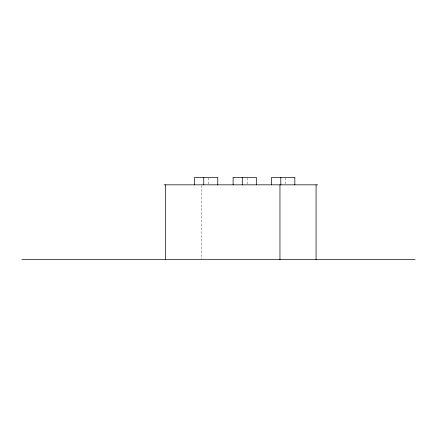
<?xml version="1.0" encoding="UTF-8"?>
<svg xmlns="http://www.w3.org/2000/svg" width="437" height="437" viewBox="0 0 437 437"><rect width="100%" height="100%" fill="white"/><g stroke="black" fill="none" stroke-linecap="round" stroke-linejoin="round"><path stroke-width="0.33" stroke-dasharray="2.19 1.64" d="M285.672 178.028L285.672 184.146M247.145 178.028L247.145 184.146M208.618 178.028L208.618 184.146M201.719 185.507L201.719 258.972"/><path stroke-width="0.66" d="M164.055 184.829L317.628 184.829M21.85 259.654L415.15 259.654M316.071 184.829L316.071 259.654M294.838 184.829L294.838 177.346L271.639 177.346L271.639 184.829M280.805 177.346L280.805 184.829M279.959 184.829L279.959 259.654M256.311 184.829L256.311 177.346L233.112 177.346L233.112 184.829M242.278 177.346L242.278 184.829M217.784 184.829L217.784 177.346L194.591 177.346L194.591 184.829M203.757 177.346L203.757 184.829M165.607 184.829L165.607 259.654"/></g></svg>
